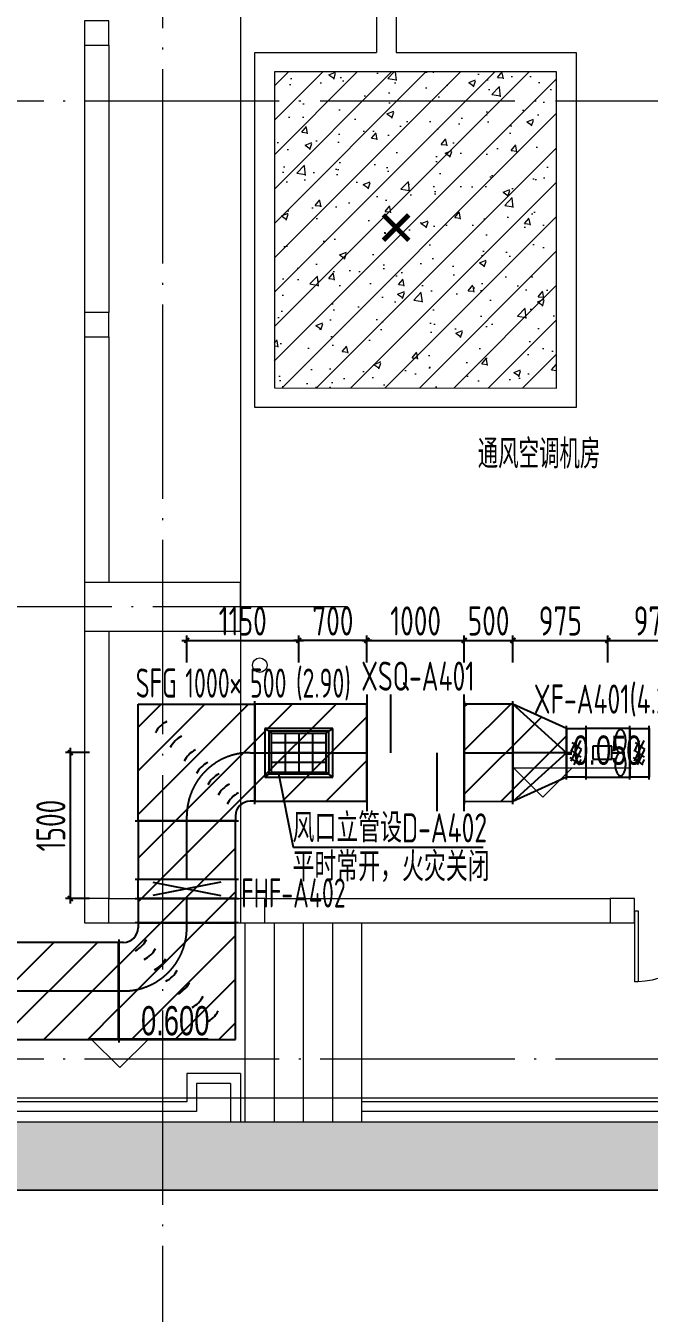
# Model space of a CAD drawing. Extents: x 13114849 to 13479250, y 160225 to 278773.
# Drawn here: x 13229592 to 13235999, y 182245 to 195485 of the extents above; entities that cross this region are included whole.
import ezdxf

# ---------------------------------------------------------------- set-up
doc = ezdxf.new("R2010")
doc.units = 0
doc.header["$LTSCALE"] = 1000
doc.header["$MEASUREMENT"] = 0
doc.linetypes.add('CENTER2', pattern=[28.575, 19.05, -3.175, 3.175, -3.175])
doc.linetypes.add('DOTE', pattern=[2.42, 2, -0.2, 0.02, -0.2])
for name, color, linetype in [('DUCT-X-P标注', 7, 'Continuous'), ('DUCT-X-S中心线', 5, 'CENTER2'), ('DUCT-X-S标注', 7, 'Continuous'), ('DUCT-X-S法兰', 4, 'Continuous'), ('DUCT-X-S管', 3, 'Continuous'), ('DUCT-X-S管端线', 4, 'Continuous'), ('DUCT-X-S管设备', 7, 'Continuous'), ('DUCT-X-S阀门', 7, 'Continuous'), ('DUCT-X-S风口', 7, 'Continuous')]:
    doc.layers.add(name, color=color, linetype=linetype)
doc.layers.add('建筑底图', color=8, linetype='Continuous', lineweight=13)
doc.styles.add('67', font='gbenor.shx', dxfattribs={"width": 0.7, "bigfont": 'hztxt.shx'})
doc.styles.add('C', font='HZTXT_E', dxfattribs={"width": 0.7, "bigfont": 'HZTXT'})
doc.styles.add('du', font='gbenor.shx', dxfattribs={"width": 0.8, "bigfont": 'hztxt.shx'})
doc.dimstyles.new('67', dxfattribs={"dimscale": 100, "dimtxt": 3, "dimasz": 0.5, "dimexe": 0.5, "dimexo": 2, "dimgap": 0.5, "dimtad": 2, "dimdec": 0, "dimrnd": 5, "dimzin": 0, "dimdsep": 46, "dimtxsty": 'du', "dimblk": 'ARCHTICK', "dimcen": 0, "dimdle": 0.5, "dimclrd": 256, "dimclre": 256, "dimclrt": 256, "dimazin": 0, "dimtfac": 1, "dimtdec": 0, "dimtix": 1, "dimtmove": 2, "dimatfit": 3, "dimfxl": 1, "dimtolj": 1, "dimtzin": 0, "dimlwd": -1, "dimlwe": -1, "dimarcsym": 0})
pattern_1 = [(45, (0, 0), (-224.506403, 224.506403), [])]

# ---------------------------------------------------------------- blocks, each defined once
blk = doc.blocks.new('$风口$00000107')
for p, q in [((100, 100), (-100, 100)), ((-100, 100), (-88, 88)), ((-100, 100), (-100, -100)), ((88, 88), (-88, 88)), ((-88, 88), (-88, -88)), ((-88, 88), (-80, 80)), ((-80, 80), (80, 80)), ((-80, -80), (-80, 80)), ((-40, 80), (-40, -80)), ((0, 80), (0, -80)), ((40, 80), (40, -80)), ((80, 80), (88, 88)), ((80, 80), (80, -80)), ((100, 100), (88, 88)), ((88, -88), (88, 88)), ((100, -100), (100, 100)), ((80, 40), (-80, 40)), ((80, 0), (-80, 0)), ((80, -40), (-80, -40)), ((-100, -100), (-88, -88)), ((-100, -100), (100, -100)), ((-88, -88), (-80, -80)), ((88, -88), (-88, -88)), ((-80, -80), (80, -80)), ((80, -80), (88, -88)), ((100, -100), (88, -88))]:
    blk.add_line(p, q)
blk = doc.blocks.new('$轴流风机$00000011')
for p, q in [((-500, 500), (-500, -500)), ((500, 500), (-500, 500)), ((500, -500), (500, 500)), ((-339, 135), (-339, -135)), ((88, 135), (-339, 135)), ((88, -135), (88, 135)), ((88, 0), (288, 0)), ((-339, -135), (88, -135)), ((-500, -500), (500, -500))]:
    blk.add_line(p, q)
for centre, radius, start, end in [((633, 238), 465, 168.1126, 180), ((462, 274), 291, 153.0603, 168.1126), ((355, 329), 170, 129.1821, 153.0603), ((288, 410), 64.8, 90, 129.1821), ((288, 410), 64.8, 50.8179, 90), ((222, 329), 170, 26.9397, 50.8179), ((115, 274), 291, 11.8874, 26.9397), ((-56, 238), 465, 0, 11.8874), ((633, 238), 465, 180, 191.8874), ((462, 202), 291, 191.8874, 206.9397), ((355, 148), 170, 206.9397, 230.8179), ((288, 66), 64.8, 230.8179, 270), ((288, 66), 64.8, 270, 309.1821), ((222, 148), 170, 309.1821, 333.0603), ((115, 202), 291, 333.0603, 348.1126), ((-56, 238), 465, 348.1126, 0), ((633, -238), 465, 168.1126, 180), ((633, -238), 465, 180, 191.8874), ((462, -202), 291, 153.0603, 168.1126), ((355, -148), 170, 129.1821, 153.0603), ((288, -66), 64.8, 90, 129.1821), ((288, -66), 64.8, 50.8179, 90), ((222, -148), 170, 26.9397, 50.8179), ((115, -202), 291, 11.8874, 26.9397), ((-56, -238), 465, 0, 11.8874), ((-56, -238), 465, 348.1126, 0), ((462, -274), 291, 191.8874, 206.9397), ((355, -329), 170, 206.9397, 230.8179), ((288, -410), 64.8, 230.8179, 270), ((288, -410), 64.8, 270, 309.1821), ((222, -329), 170, 309.1821, 333.0603), ((115, -274), 291, 333.0603, 348.1126)]:
    blk.add_arc(centre, radius, start, end)
for p in [(-500, 0), (500, 0)]:
    blk.add_point(p)
blk = doc.blocks.new('_ArchTick')
at = {"color": 0, "linetype": 'ByBlock', "const_width": 0.4}
blk.add_lwpolyline([(-0.5, -0.5), (0.5, 0.5)], dxfattribs=at)
blk = doc.blocks.new('*D242')
at = {"layer": 'DUCT-X-S标注', "transparency": 16777216}
for p, q in [((13233098, 188936), (13233098, 189214)), ((13234098, 188936), (13234098, 189214)), ((13233048, 189164), (13234148, 189164))]:
    blk.add_line(p, q, dxfattribs=at)
at = {"layer": 'DUCT-X-S标注', "transparency": 16777216, "xscale": 50, "yscale": 50, "zscale": 50, "rotation": 180}
blk.add_blockref('_ArchTick', (13233098, 189164), dxfattribs=at)
at = {"layer": 'DUCT-X-S标注', "transparency": 16777216, "xscale": 50, "yscale": 50, "zscale": 50}
blk.add_blockref('_ArchTick', (13234098, 189164), dxfattribs=at)
at = {"layer": 'DUCT-X-S标注', "transparency": 16777216, "insert": (13233598, 189364), "char_height": 300, "attachment_point": 5, "style": 'du'}
blk.add_mtext('\\A1;1000', dxfattribs=at)
blk = doc.blocks.new('*D241')
at = {"layer": 'DUCT-X-S标注', "transparency": 16777216}
for p, q in [((13232397, 188937), (13232397, 189214)), ((13233098, 188936), (13233098, 189214)), ((13233148, 189164), (13232347, 189164))]:
    blk.add_line(p, q, dxfattribs=at)
at = {"layer": 'DUCT-X-S标注', "transparency": 16777216, "xscale": 50, "yscale": 50, "zscale": 50, "rotation": 180}
blk.add_blockref('_ArchTick', (13232397, 189164), dxfattribs=at)
at = {"layer": 'DUCT-X-S标注', "transparency": 16777216, "xscale": 50, "yscale": 50, "zscale": 50}
blk.add_blockref('_ArchTick', (13233098, 189164), dxfattribs=at)
at = {"layer": 'DUCT-X-S标注', "transparency": 16777216, "insert": (13232748, 189364), "char_height": 300, "attachment_point": 5, "style": 'du'}
blk.add_mtext('\\A1;700', dxfattribs=at)
blk = doc.blocks.new('*D128')
at = {"layer": 'DUCT-X-S标注', "transparency": 16777216}
for p, q in [((13230247, 188010), (13230000, 188010)), ((13230050, 188060), (13230050, 186460)), ((13230247, 186510), (13230000, 186510))]:
    blk.add_line(p, q, dxfattribs=at)
at = {"layer": 'DUCT-X-S标注', "transparency": 16777216, "xscale": 50, "yscale": 50, "zscale": 50}
for p, rotation in [((13230050, 188010), 90), ((13230050, 186510), 270)]:
    blk.add_blockref('_ArchTick', p, dxfattribs=dict(at, rotation=rotation))
at = {"layer": 'DUCT-X-S标注', "transparency": 16777216, "insert": (13229850, 187260), "char_height": 300, "attachment_point": 5, "rotation": 90, "style": 'du'}
blk.add_mtext('\\A1;1500', dxfattribs=at)
blk = doc.blocks.new('*D105')
at = {"layer": 'DUCT-X-S标注', "transparency": 16777216}
for p, q in [((13235574, 188937), (13235574, 189214)), ((13236549, 188937), (13236549, 189214)), ((13235524, 189164), (13236599, 189164))]:
    blk.add_line(p, q, dxfattribs=at)
at = {"layer": 'DUCT-X-S标注', "transparency": 16777216, "xscale": 50, "yscale": 50, "zscale": 50, "rotation": 180}
blk.add_blockref('_ArchTick', (13235574, 189164), dxfattribs=at)
at = {"layer": 'DUCT-X-S标注', "transparency": 16777216, "xscale": 50, "yscale": 50, "zscale": 50}
blk.add_blockref('_ArchTick', (13236549, 189164), dxfattribs=at)
at = {"layer": 'DUCT-X-S标注', "transparency": 16777216, "insert": (13236061, 189364), "char_height": 300, "attachment_point": 5, "style": 'du'}
blk.add_mtext('\\A1;975', dxfattribs=at)
blk = doc.blocks.new('*D104')
at = {"layer": 'DUCT-X-S标注', "transparency": 16777216}
for p, q in [((13234598, 188937), (13234598, 189214)), ((13235574, 188937), (13235574, 189214)), ((13234548, 189164), (13235624, 189164))]:
    blk.add_line(p, q, dxfattribs=at)
at = {"layer": 'DUCT-X-S标注', "transparency": 16777216, "xscale": 50, "yscale": 50, "zscale": 50, "rotation": 180}
blk.add_blockref('_ArchTick', (13234598, 189164), dxfattribs=at)
at = {"layer": 'DUCT-X-S标注', "transparency": 16777216, "xscale": 50, "yscale": 50, "zscale": 50}
blk.add_blockref('_ArchTick', (13235574, 189164), dxfattribs=at)
at = {"layer": 'DUCT-X-S标注', "transparency": 16777216, "insert": (13235086, 189364), "char_height": 300, "attachment_point": 5, "style": 'du'}
blk.add_mtext('\\A1;975', dxfattribs=at)
blk = doc.blocks.new('*D103')
at = {"layer": 'DUCT-X-S标注', "transparency": 16777216}
for p, q in [((13234098, 188937), (13234098, 189214)), ((13234598, 188937), (13234598, 189214)), ((13234048, 189164), (13234648, 189164))]:
    blk.add_line(p, q, dxfattribs=at)
at = {"layer": 'DUCT-X-S标注', "transparency": 16777216, "xscale": 50, "yscale": 50, "zscale": 50, "rotation": 180}
blk.add_blockref('_ArchTick', (13234098, 189164), dxfattribs=at)
at = {"layer": 'DUCT-X-S标注', "transparency": 16777216, "xscale": 50, "yscale": 50, "zscale": 50}
blk.add_blockref('_ArchTick', (13234598, 189164), dxfattribs=at)
at = {"layer": 'DUCT-X-S标注', "transparency": 16777216, "insert": (13234348, 189364), "char_height": 300, "attachment_point": 5, "style": 'du'}
blk.add_mtext('\\A1;500', dxfattribs=at)
blk = doc.blocks.new('*D102')
at = {"layer": 'DUCT-X-S标注', "transparency": 16777216}
for p, q in [((13231247, 188937), (13231247, 189214)), ((13232397, 188937), (13232397, 189214)), ((13231197, 189164), (13232447, 189164))]:
    blk.add_line(p, q, dxfattribs=at)
at = {"layer": 'DUCT-X-S标注', "transparency": 16777216, "xscale": 50, "yscale": 50, "zscale": 50, "rotation": 180}
blk.add_blockref('_ArchTick', (13231247, 189164), dxfattribs=at)
at = {"layer": 'DUCT-X-S标注', "transparency": 16777216, "xscale": 50, "yscale": 50, "zscale": 50}
blk.add_blockref('_ArchTick', (13232397, 189164), dxfattribs=at)
at = {"layer": 'DUCT-X-S标注', "transparency": 16777216, "insert": (13231822, 189364), "char_height": 300, "attachment_point": 5, "style": 'du'}
blk.add_mtext('\\A1;1150', dxfattribs=at)
blk = doc.blocks.new('_FZH')
blk.add_lwpolyline([(-0.5, -0.5), (0.5, -0.5), (0.5, 0.5), (-0.5, 0.5)], close=True)
blk = doc.blocks.new('$DorLib2D$00000002')
for p, q in [((-0.5, 0), (-0.5, 0.4875)), ((-0.475, 0.4875), (-0.5, 0.4875)), ((-0.475, 0), (-0.475, 0.4875)), ((0.475, 0), (0.475, 0.4875)), ((0.475, 0.4875), (0.5, 0.4875)), ((0.5, 0), (0.5, 0.4875)), ((-0.5, 0), (-0.475, 0)), ((0.5, 0), (0.475, 0))]:
    blk.add_line(p, q)
at = {"lineweight": 13}
for centre, start, end in [((-0.4875, 0), 0, 88.53072), ((0.4875, 0), 91.46928, 180)]:
    blk.add_arc(centre, 0.4875, start, end, dxfattribs=at)

msp = doc.modelspace()

# ---------------------------------------------------------------- hatches: boundary and pattern name
at = {"layer": 'DUCT-X-S管'}
h = msp.add_hatch(dxfattribs=at)
h.set_pattern_fill('ANSI31', color=8, scale=200)
h.set_pattern_definition(pattern_1)
h.paths.add_polyline_path([(13233097.8, 188509.4), (13231947.4, 188509.5), (13231947.4, 188009.5), (13233097.8, 188009.4)])
h.paths.add_polyline_path([(13233097.8, 188009.4), (13231947.4, 188009.5), (13231947.3, 187509.5), (13233097.7, 187509.4)])
h.paths.add_polyline_path([(13231947.2, 188509.5), (13230747.2, 188509.5), (13230747.2, 187309.5), (13231247.2, 187309.5), (13231247.2, 187359.5, -0.4142136), (13231897.2, 188009.5), (13231947.2, 188009.5)])
h.paths.add_polyline_path([(13231947.2, 188009.5), (13231897.2, 188009.5, 0.4142136), (13231247.2, 187359.5), (13231247.2, 187309.5), (13231747.2, 187309.5), (13231747.2, 187359.5, -0.4142136), (13231897.2, 187509.5), (13231947.2, 187509.5)], flags=17)
h.paths.add_polyline_path([(13231747.2, 187309.3), (13231247.2, 187309.3), (13231247.2, 186709.9), (13231747.2, 186709.9)])
h.paths.add_polyline_path([(13231247.2, 187309.3), (13230747.2, 187309.3), (13230747.2, 186709.9), (13231247.2, 186709.9)])
h.paths.add_polyline_path([(13231747.2, 186709.7), (13230747.2, 186709.7), (13230747.2, 186509.7), (13231747.2, 186509.7)])
h.paths.add_polyline_path([(13231747.2, 186509.5), (13231247.2, 186509.5), (13231247.2, 186259.7), (13231747.2, 186259.7)])
h.paths.add_polyline_path([(13231247.2, 186509.5), (13230747.2, 186509.5), (13230747.2, 186259.7), (13231247.2, 186259.7)])
h.paths.add_polyline_path([(13231747.2, 186259.5), (13231247.2, 186259.5), (13231247.2, 186209.5, -0.4142136), (13230597.2, 185559.5), (13230547.2, 185559.5), (13230547.2, 185059.5), (13231747.2, 185059.5)])
h.paths.add_polyline_path([(13231247.2, 186209.5), (13231247.2, 186259.5), (13230747.2, 186259.5), (13230747.2, 186209.5, -0.4142136), (13230597.2, 186059.5), (13230547.2, 186059.5), (13230547.2, 185559.5), (13230597.2, 185559.5, 0.4142136)], flags=17)
h.paths.add_polyline_path([(13230547, 186059.5), (13214425, 186059.5), (13214425, 185559.5), (13230547, 185559.5)])
h.paths.add_polyline_path([(13230547, 185559.5), (13214425, 185559.5), (13214425, 185059.5), (13230547, 185059.5)])
h = msp.add_hatch(dxfattribs=at)
h.set_pattern_fill('ANSI31', color=8, scale=200)
h.set_pattern_definition(pattern_1)
h.paths.add_polyline_path([(13235148.2, 188259.3), (13234598.2, 188509.4), (13234098, 188509.4), (13234097.9, 187509.4), (13234598.1, 187509.3), (13235148.1, 187759.3)])
at = {"layer": '建筑底图'}
h = msp.add_hatch(dxfattribs=at)
h.set_pattern_fill('钢筋混凝土', color=8, scale=100, style=0)
h.set_pattern_definition([(45, (0, 0), (-176.7766953, 176.7766953), []), (50, (0, 0), (717.260183, -62.752135), [75, -825]), (355, (0, 0), (-138.751334, 752.192134), [60, -660]), (100.4514, (59.8, -5.2), (578.50938, 689.439542), [63.74019, -701.14211]), (46.1842, (0, 200), (1067.24105, -165.519014), [112.5, -1237.5]), (96.6356, (88.9, 186.2), (934.662706, 974.11787), [95.61029, -1051.713]), (351.1842, (0, 200), (934.661945, 974.1186), [90, -990]), (21, (100, 150), (596.907052, -402.61889), [75, -825]), (326, (100, 150), (243.31533, 725.150045), [60, -660]), (71.4514, (149.74, 116.45), (840.22263, 322.530497), [63.74019, -701.14211]), (37.5, (0, 0), (12.1598553, 332.893854), [0, -652, 0, -670, 0, -662.5]), (7.5, (0, 0), (263.069537, 394.411712), [0, -382, 0, -637, 0, -252.5]), (327.5, (-223, 0), (533.822436, -22.554872), [0, -250, 0, -780, 0, -1035]), (317.5, (-323, 0), (583.18617, 100.104982), [0, -325, 0, -518, 0, -735])])
h.paths.add_polyline_path([(13232147.4, 195009.5), (13235047.4, 195009.5), (13235046.4, 191759.5), (13232146.4, 191759.5)])
h = msp.add_hatch(dxfattribs=at)
h.set_pattern_fill('钢筋混凝土', color=8, scale=100, style=0)
h.set_pattern_definition([(45, (793255.26, 8e-09), (-176.7766953, 176.7766953), []), (50, (793255.26, 8e-09), (717.260183, -62.752135), [75, -825]), (355, (793255.26, 8e-09), (-138.751334, 752.192134), [60, -660]), (100.4514, (793315, -5.2), (578.50938, 689.439542), [63.74019, -701.14211]), (46.1842, (793255.26, 200), (1067.24105, -165.519014), [112.5, -1237.5]), (96.6356, (793344.2, 186.2), (934.662706, 974.11787), [95.61029, -1051.713]), (351.1842, (793255.3, 200), (934.66195, 974.1186), [90, -990]), (21, (793355.26, 150), (596.907052, -402.61889), [75, -825]), (326, (793355.26, 150), (243.31533, 725.150045), [60, -660]), (71.4514, (793405, 116.45), (840.22263, 322.530497), [63.74019, -701.14211]), (37.5, (793255.26, 8e-09), (12.1598553, 332.893854), [0, -652, 0, -670, 0, -662.5]), (7.5, (793255.26, 8e-09), (263.069537, 394.411712), [0, -382, 0, -637, 0, -252.5]), (327.5, (793032.26, 8e-09), (533.822436, -22.554872), [0, -250, 0, -780, 0, -1035]), (317.5, (792932.26, 8e-09), (583.18617, 100.104982), [0, -325, 0, -518, 0, -735])])
h.paths.add_polyline_path([(13207597.4, 183509.5), (13237197.4, 183509.5), (13237197.4, 184209.5), (13206897.4, 184209.5), (13206897.4, 182659.5), (13170947.4, 182659.5), (13170947.4, 181959.5), (13207597.4, 181959.5)])

# ---------------------------------------------------------------- linework, layer by layer
at = {"layer": 'DUCT-X-S中心线'}
for p, q in [((13231897.2, 188009.5), (13231947.2, 188009.5)), ((13231947.4, 188009.5), (13233097.8, 188009.4)), ((13234098, 188009.4), (13234598.1, 188009.3)), ((13235148.1, 188009.3), (13234598.1, 188009.3)), ((13231247.2, 187309.5), (13231247.2, 187359.5)), ((13231247.2, 186709.9), (13231247.2, 187309.3)), ((13231247.2, 186259.7), (13231247.2, 186509.5)), ((13231247.2, 186209.5), (13231247.2, 186259.5)), ((13214425, 185559.5), (13230547, 185559.5)), ((13230547.2, 185559.5), (13230597.2, 185559.5))]:
    msp.add_line(p, q, dxfattribs=at)
for centre, start, end in [((13231897.2, 187359.5), 90, 180), ((13230597.2, 186209.5), 270, 360)]:
    msp.add_arc(centre, 650, start, end, dxfattribs=at)
at = {"layer": 'DUCT-X-S标注'}
msp.add_lwpolyline([(13234294, 187034.5), (13232345.1, 187034.5), (13232187.9, 187809.5)], dxfattribs=at)
at = {"layer": 'DUCT-X-S法兰'}
for p, q in [((13231947.3, 187479.5), (13231947.3, 188539.5)), ((13233097.9, 188539.4), (13233097.8, 187479.4)), ((13234098.1, 188539.4), (13234098, 187479.4)), ((13234598, 187479.3), (13234598.1, 188539.3)), ((13235148.2, 187734.3), (13235148.3, 188284.3)), ((13235348.5, 188284.3), (13235348.4, 187734.3)), ((13235798.6, 187734.3), (13235798.7, 188284.3)), ((13235998.8, 187734.2), (13235998.9, 188284.2)), ((13230717.2, 187309.4), (13231777.2, 187309.4)), ((13230717.2, 186709.8), (13231777.2, 186709.8)), ((13230717.2, 186509.6), (13231777.2, 186509.6)), ((13231777.2, 186259.6), (13230717.2, 186259.6)), ((13230547.1, 186089.5), (13230547.1, 185029.5))]:
    msp.add_line(p, q, dxfattribs=at)
at = {"layer": 'DUCT-X-S管'}
for p, q in [((13230747.2, 188509.5), (13231947.2, 188509.5)), ((13230747.2, 187309.5), (13230747.2, 188509.5)), ((13231947.4, 188509.5), (13231947.3, 187509.5)), ((13233097.8, 188509.4), (13231947.4, 188509.5)), ((13233097.7, 187509.4), (13233097.8, 188509.4)), ((13234098, 188509.4), (13234097.9, 187509.4)), ((13234598.2, 188509.3), (13234098, 188509.4)), ((13234598.1, 187509.3), (13234598.2, 188509.3)), ((13235148.1, 188009.3), (13234598.2, 188509.3)), ((13235148.2, 188259.3), (13234598.2, 188509.3)), ((13235148.4, 188259.3), (13235348.4, 188259.3)), ((13235798.8, 188259.3), (13235998.8, 188259.2)), ((13235148.1, 188009.3), (13234598.1, 187509.3)), ((13235148.1, 187759.3), (13234598.1, 187509.3)), ((13235348.3, 187759.3), (13235148.3, 187759.3)), ((13235998.7, 187759.2), (13235798.7, 187759.3)), ((13231947.2, 187509.5), (13231897.2, 187509.5)), ((13231947.3, 187509.5), (13233097.7, 187509.4)), ((13234097.9, 187509.4), (13234598.1, 187509.3)), ((13231747.2, 187359.5), (13231747.2, 187309.5)), ((13230747.2, 187309.3), (13230747.2, 186709.9)), ((13231747.2, 187309.3), (13230747.2, 187309.3)), ((13231747.2, 186709.9), (13231747.2, 187309.3)), ((13230747.2, 186709.9), (13231747.2, 186709.9)), ((13230747.2, 186509.7), (13230747.2, 186709.7)), ((13231747.2, 186709.7), (13231747.2, 186509.7)), ((13230747.2, 186509.5), (13230747.2, 186259.7)), ((13231747.2, 186509.5), (13230747.2, 186509.5)), ((13231747.2, 186259.7), (13231747.2, 186509.5)), ((13230747.2, 186259.7), (13231747.2, 186259.7)), ((13230747.2, 186259.5), (13230747.2, 186209.5)), ((13231747.2, 185059.5), (13231747.2, 186259.5)), ((13230547, 186059.5), (13214425, 186059.5)), ((13230547, 185059.5), (13230547, 186059.5)), ((13230597.2, 186059.5), (13230547.2, 186059.5)), ((13214425, 185059.5), (13230547, 185059.5)), ((13230547.2, 185059.5), (13231747.2, 185059.5))]:
    msp.add_line(p, q, dxfattribs=at)
for centre, start, end in [((13231897.2, 187359.5), 90, 180), ((13230597.2, 186209.5), 270, 0)]:
    msp.add_arc(centre, 150, start, end, dxfattribs=at)
at = {"layer": 'DUCT-X-S管端线'}
for p, q in [((13231947.2, 188509.5), (13231947.2, 187509.5)), ((13233098, 188509.4), (13233097.9, 187509.4)), ((13234098, 188509.4), (13234097.9, 187509.4)), ((13234598.2, 188509.3), (13234598.1, 187509.3)), ((13235148.1, 187759.3), (13235148.2, 188259.3)), ((13235148.4, 188259.3), (13235148.3, 187759.3)), ((13235348.4, 188259.3), (13235348.3, 187759.3)), ((13235798.8, 188259.3), (13235798.7, 187759.3)), ((13235998.8, 188259.2), (13235998.7, 187759.2)), ((13231747.2, 187309.5), (13230747.2, 187309.5)), ((13230747.2, 186709.7), (13231747.2, 186709.7)), ((13230747.2, 186509.7), (13231747.2, 186509.7)), ((13231747.2, 186259.5), (13230747.2, 186259.5)), ((13230547.2, 186059.5), (13230547.2, 185059.5))]:
    msp.add_line(p, q, dxfattribs=at)
for centre, start, end in [((13231161.8, 188094.9), 117, 153), ((13231313.8, 187942.9), 117, 153), ((13231455.2, 187801.5), 117, 153), ((13231582.5, 187674.2), 117, 153), ((13231699.2, 187557.5), 117, 153), ((13231805.2, 187451.4), 117, 153), ((13231897.2, 187359.5), 117, 153), ((13230597.2, 186209.5), 297, 333), ((13230689.1, 186117.6), 297, 333), ((13230795.2, 186011.5), 297, 333), ((13230911.8, 185894.8), 297, 333), ((13231039.1, 185767.6), 297, 333), ((13231180.5, 185626.1), 297, 333), ((13231332.6, 185474.1), 297, 333)]:
    msp.add_arc(centre, 265, start, end, dxfattribs=at)
at = {"layer": 'DUCT-X-S阀门'}
for p, q in [((13233098, 188609.4), (13233097.9, 187409.4)), ((13233339.4, 188609.4), (13233339.4, 188009.4)), ((13234097.9, 187409.4), (13234098, 188609.4)), ((13235198.3, 188022.3), (13235250.1, 188134.3)), ((13235198.3, 187922.3), (13235296.3, 188134.3)), ((13235848.7, 188022.3), (13235900.5, 188134.2)), ((13235848.7, 187922.3), (13235946.7, 188134.2)), ((13233819.9, 187409.4), (13233819.9, 188009.4)), ((13235298.3, 187962.9), (13235198.3, 188035)), ((13235306.5, 188043.8), (13235206.5, 188116)), ((13235227, 187884.3), (13235298.3, 188038.8)), ((13235948.7, 187962.8), (13235848.7, 188035)), ((13235956.9, 188043.7), (13235856.9, 188115.9)), ((13235877.4, 187884.3), (13235948.7, 188038.8)), ((13235286.7, 187886.3), (13235186.7, 187958.4)), ((13235273.1, 187884.3), (13235298.3, 187938.8)), ((13235937.1, 187886.2), (13235837.1, 187958.4)), ((13235923.5, 187884.2), (13235948.7, 187938.8)), ((13230897.2, 186679.7), (13231597.2, 186539.7)), ((13231597.1, 186679.8), (13230897.3, 186539.6))]:
    msp.add_line(p, q, dxfattribs=at)
at = {"layer": '建筑底图', "color": 8, "linetype": 'DOTE'}
for p, q in [((13230997.4, 209559.5), (13230997.4, 180083)), ((13474197.4, 194709.5), (13119297.4, 194709.5)), ((13232897.4, 189509.5), (13119297.4, 189509.5)), ((13474197.4, 184859.5), (13119297.4, 184859.5))]:
    msp.add_line(p, q, dxfattribs=at)
at = {"layer": '建筑底图', "color": 8}
for p, q in [((13231797.4, 205209.5), (13231797.4, 186509.5)), ((13233197.4, 202459.5), (13233197.4, 195209.5)), ((13233397.4, 202259.5), (13233397.4, 195209.5)), ((13230197.4, 195284.5), (13230197.4, 192534.5)), ((13230447.4, 195284.5), (13230447.4, 192534.5)), ((13231946.4, 191559.5), (13231947.4, 195209.5)), ((13231947.4, 195209.5), (13233197.4, 195209.5)), ((13233397.4, 195209.5), (13235247.4, 195209.5)), ((13235247.4, 195209.5), (13235246.4, 191559.5)), ((13230197.4, 192284.5), (13230197.4, 189759.5)), ((13230447.4, 192284.5), (13230447.4, 189759.5)), ((13235246.4, 191559.5), (13231946.4, 191559.5)), ((13231797.4, 189859.5), (13231797.4, 189359.5)), ((13230197.4, 189259.5), (13230197.4, 186509.5)), ((13230447.4, 189259.5), (13230447.4, 186509.5)), ((13230447.4, 186509.5), (13231797.4, 186509.5)), ((13232047.4, 186509.5), (13235597.4, 186509.5)), ((13230447.4, 186259.5), (13231797.4, 186259.5)), ((13231847.4, 184209.5), (13231847.4, 186259.5)), ((13232047.4, 186259.5), (13235597.4, 186259.5)), ((13232147.4, 184209.5), (13232147.4, 186259.5)), ((13232447.4, 184209.5), (13232447.4, 186259.5)), ((13232747.4, 184209.5), (13232747.4, 186259.5)), ((13233047.4, 184209.5), (13233047.4, 186259.5)), ((13231247.4, 184709.5), (13231247.4, 184419.5)), ((13231797.4, 184709.5), (13231247.4, 184709.5)), ((13231797.4, 184709.5), (13231797.4, 184209.5)), ((13231697.4, 184609.5), (13231347.4, 184609.5)), ((13231347.4, 184609.5), (13231347.4, 184319.5)), ((13231697.4, 184609.5), (13231697.4, 184209.5)), ((13231247.4, 184419.5), (13206687.4, 184419.5)), ((13231347.4, 184319.5), (13206787.4, 184319.5)), ((13246797.4, 184419.5), (13233047.4, 184419.5)), ((13246897.4, 184319.5), (13233047.4, 184319.5)), ((13310897.4, 184209.5), (13206897.4, 184209.5)), ((13311597.4, 183509.5), (13207597.4, 183509.5))]:
    msp.add_line(p, q, dxfattribs=at)
at = {"layer": '建筑底图'}
for p, q in [((13234605.8, 187852.9), (13235811.8, 187852.9)), ((13234905.8, 187552.9), (13234605.8, 187852.9)), ((13234905.8, 187552.9), (13235205.8, 187852.9)), ((13230259.3, 185070.9), (13231465.3, 185070.9)), ((13230559.3, 184770.9), (13230259.3, 185070.9)), ((13230559.3, 184770.9), (13230859.3, 185070.9))]:
    msp.add_line(p, q, dxfattribs=at)
at = {"layer": '建筑底图', "color": 8}
msp.add_lwpolyline([(13235046.9, 195009.4), (13232147.4, 195009.5), (13232146.6, 191759.6), (13235046.1, 191759.5)], close=True, dxfattribs=at)
at = {"layer": '建筑底图', "color": 8, "linetype": 'ByBlock', "const_width": 50}
for points in [[(13233266.8, 193540.1), (13233528, 193278.9)], [(13233528, 193540.1), (13233266.8, 193278.9)]]:
    msp.add_lwpolyline(points, dxfattribs=at)
at = {"layer": '建筑底图', "color": 8}
for points in [[(13189447.4, 182909.5), (13206647.4, 182909.5), (13206647.4, 184459.5), (13274397.4, 184459.5)], [(13207597.4, 183509.5), (13311597.4, 183509.5), (13311597.4, 184159.5), (13438197.4, 184159.5)]]:
    msp.add_lwpolyline(points, dxfattribs=at)
msp.add_circle((13231997.4, 188909.5), 75, dxfattribs=at)

# ---------------------------------------------------------------- block references
at = {"layer": 'DUCT-X-S管设备', "xscale": 0.45, "yscale": 0.5, "zscale": 500, "rotation": 359.9956525484434}
msp.add_blockref('$轴流风机$00000011', (13235573.5, 188009.3, 3100), dxfattribs=at)
at = {"layer": 'DUCT-X-S风口', "xscale": 3.5, "yscale": 2.5}
msp.add_blockref('$风口$00000107', (13232397.4, 188009.5, 2600), dxfattribs=at)
at = {"layer": '建筑底图', "color": 8}
for name, p, xscale, yscale, zscale in [('_FZH', (13230322.4, 195409.5), 250, 250, 250), ('_FZH', (13230322.4, 192409.5), 250, 250, 250), ('_FZH', (13230322.4, 186384.5), 250, 250, 250), ('_FZH', (13231922.4, 186384.5), 250.0000000689179, 250.0000000689179, 250.0000000689179), ('_FZH', (13235722.4, 186384.5), 250, 250, 250), ('$DorLib2D$00000002', (13236597.4, 186384.5), 1500, -1500, 1500)]:
    msp.add_blockref(name, p, dxfattribs=dict(at, xscale=xscale, yscale=yscale, zscale=zscale))
at = {"layer": '建筑底图', "color": 8, "lineweight": 30, "xscale": 1600, "yscale": 500, "zscale": 500, "rotation": 180}
msp.add_blockref('_FZH', (13230997.4, 189509.5), dxfattribs=at)

# ---------------------------------------------------------------- texts
at = {"layer": 'DUCT-X-P标注', "style": 'du', "width": 0.7}
msp.add_text('FHF-A402', height=300, dxfattribs=at).set_placement((13231806.7, 186417.1, 1185))
at = {"layer": 'DUCT-X-S标注', "style": '67', "width": 0.75}
for s, p in [('XSQ-A401', (13233038.6, 188646.7, 4335)), ('XF-A401(4.20)', (13234812.3, 188410.9, 4285)), ('风口立管设D-A402', (13232333.6, 187086.6, 1185)), ('平时常开，火灾关闭', (13232333.6, 186687.6, 1185))]:
    msp.add_text(s, height=300, dxfattribs=at).set_placement(p)
at = {"layer": 'DUCT-X-S标注', "color": 7, "style": '67', "width": 0.7}
for s, p in [('SFG', (13230722.9, 188575.5, 3150)), ('1000', (13231231.3, 188575.5, 3150)), ('500', (13231896.3, 188575.4, 3150)), ('(2.90)', (13232369.6, 188575.4, 3150)), ('×', (13231686.3, 188575.4, 3150))]:
    msp.add_text(s, height=300, rotation=359.99573, dxfattribs=at).set_placement(p)
at = {"layer": '建筑底图', "color": 8, "style": 'C', "width": 0.7}
for s, p in [('通风空调机房', (13234236.5, 190931.2)), ('-0.050', (13235123.5, 187885.9)), ('0.600', (13230777, 185103.8))]:
    msp.add_text(s, height=300, dxfattribs=at).set_placement(p)

# ---------------------------------------------------------------- dimensions: what is measured, and where the dimension line sits
at = {"layer": 'DUCT-X-S标注'}
for base, p1, p2, picture, middle in [((13232397.3, 189164.5, -2600), (13231247.2, 188737), (13232397.3, 188737, 2600), '*D102', (13231822.2, 189364.5, -2600)), ((13232397.325, 189164.4856), (13233097.7889, 188736.5), (13232397.325, 188737, 2600), '*D241', (13232747.5569, 189364.4856)), ((13234097.9, 189164.5), (13233097.8, 188736.5), (13234097.9, 188736.5), '*D242', (13233597.9, 189364.5)), ((13234597.9, 189164.5, -2600), (13234098, 188737, 3150), (13234597.9, 188737), '*D103', (13234347.9, 189364.5, -2600)), ((13235573.6, 189164.5, -2600), (13234597.9, 188737), (13235573.6, 188736.8, 500), '*D104', (13235085.7, 189364.5, -2600)), ((13236548.9, 189164.5, -2600), (13235573.6, 188736.8, 500), (13236548.9, 188737), '*D105', (13236061.2, 189364.5, -2600))]:
    dim = msp.add_linear_dim(base=base, p1=p1, p2=p2, dimstyle='67', dxfattribs=at)
    dim.commit()
    dim.dimension.update_dxf_attribs({"geometry": picture, "text_midpoint": middle})
dim = msp.add_linear_dim(base=(13230049.5, 186509.5, -2600), p1=(13230447.4, 188009.5), p2=(13230447.4, 186509.5, -2600), angle=90, dimstyle='67', dxfattribs=at)
dim.commit()
dim.dimension.update_dxf_attribs({"geometry": '*D128', "text_midpoint": (13229849.5, 187259.5, -2600)})

doc.saveas('drawing.dxf')
